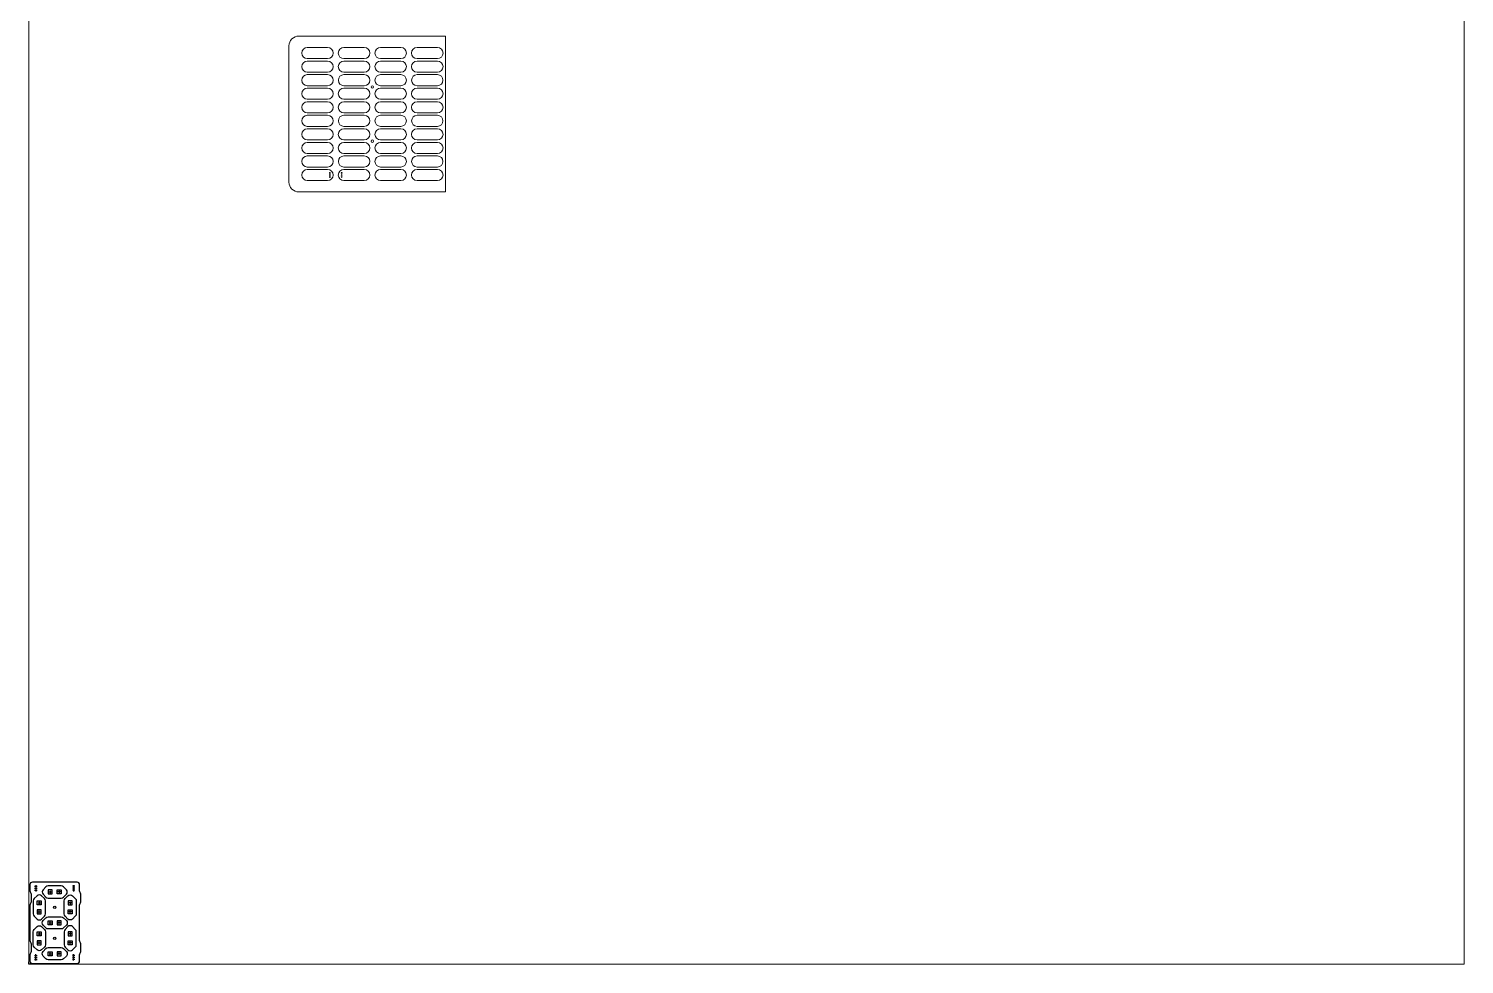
# Model space of a CAD drawing. Header units: millimetres. Extents: x 0 to 1765, y 0 to 2322.
# Drawn here: x 0 to 1765, y 0 to 1151 of the extents above; entities that cross this region are included whole.
import ezdxf

# ---------------------------------------------------------------- set-up
doc = ezdxf.new("R2010")
doc.units = ezdxf.units.MM
doc.header["$LTSCALE"] = 5
doc.layers.add('Line Med-Thin', color=6, linetype='Continuous', lineweight=13)
doc.layers.add('Line Thin - Blue', color=4, linetype='Continuous', lineweight=9)

msp = doc.modelspace()

# ---------------------------------------------------------------- linework, layer by layer
for p, q in [((7.3, 96), (10.3, 96)), ((7.3, 93.5), (10.3, 93.5)), ((7.3, 91), (10.3, 91)), ((8.8, 97.5), (8.8, 89.5)), ((25, 89), (28, 89)), ((26.5, 90.5), (26.5, 87.5)), ((39, 89), (36, 89)), ((37.5, 90.5), (37.5, 87.5)), ((56.7, 96), (53.7, 96)), ((56.7, 93.5), (53.7, 93.5)), ((56.7, 91), (53.7, 91)), ((55.2, 97.5), (55.2, 89.5)), ((11.5, 75.5), (14.5, 75.5)), ((13, 77), (13, 74)), ((52.5, 75.5), (49.5, 75.5)), ((51, 77), (51, 74)), ((11.5, 64.5), (14.5, 64.5)), ((13, 63), (13, 66)), ((52.5, 64.5), (49.5, 64.5)), ((51, 63), (51, 66)), ((11.5, 37.5), (14.5, 37.5)), ((13, 39), (13, 36)), ((25, 51), (28, 51)), ((26.5, 49.5), (26.5, 52.5)), ((39, 51), (36, 51)), ((37.5, 49.5), (37.5, 52.5)), ((52.5, 37.5), (49.5, 37.5)), ((51, 39), (51, 36)), ((11.5, 26.5), (14.5, 26.5)), ((13, 25), (13, 28)), ((52.5, 26.5), (49.5, 26.5)), ((51, 25), (51, 28)), ((0, 0), (0, 3)), ((3, 0), (0, 0)), ((7.3, 11), (10.3, 11)), ((7.3, 8.5), (10.3, 8.5)), ((7.3, 6), (10.3, 6)), ((8.8, 4.5), (8.8, 12.5)), ((25, 13), (28, 13)), ((26.5, 11.5), (26.5, 14.5)), ((39, 13), (36, 13)), ((37.5, 11.5), (37.5, 14.5)), ((56.7, 11), (53.7, 11)), ((56.7, 8.5), (53.7, 8.5)), ((56.7, 6), (53.7, 6)), ((55.2, 4.5), (55.2, 12.5))]:
    msp.add_line(p, q)
for points in [[(62.5, 72.8, -0.182676), (63.2, 74.7, 0.182676), (64, 76.7), (64, 86.3, 0.182676), (63.2, 88.3, -0.182676), (62.5, 90.2), (62.5, 98, 0.414214), (59.5, 101), (4.5, 101, 0.414214), (1.5, 98), (1.5, 90.2, 0.182676), (2.2, 88.3, -0.182676), (3, 86.3), (3, 76.7, -0.182676), (2.2, 74.7, 0.182676), (1.5, 72.8), (1.5, 29.2, 0.182676), (2.2, 27.3, -0.182676), (3, 25.3), (3, 15.7, -0.182676), (2.2, 13.7, 0.182676), (1.5, 11.8), (1.5, 4, 0.414214), (4.5, 1), (59.5, 1, 0.414214), (62.5, 4), (62.5, 11.8, -0.182676), (63.2, 13.7, 0.182676), (64, 15.7), (64, 25.3, 0.182676), (63.2, 27.3, -0.182676), (62.5, 29.2)], [(46.3, 91.8), (42.8, 95.3, 0.198912), (40, 96.5), (24, 96.5, 0.198912), (21.2, 95.3), (17.7, 91.8, 0.414214), (17.7, 86.2), (21.2, 82.7, 0.198912), (24, 81.5), (40, 81.5, 0.198912), (42.8, 82.7), (46.3, 86.2, 0.414214)], [(10.2, 84.3), (6.7, 80.8, 0.198912), (5.5, 78), (5.5, 62, 0.198912), (6.7, 59.2), (10.2, 55.7, 0.414214), (15.8, 55.7), (19.3, 59.2, 0.198912), (20.5, 62), (20.5, 78, 0.198912), (19.3, 80.8), (15.8, 84.3, 0.414214)], [(53.8, 84.3), (57.3, 80.8, -0.198912), (58.5, 78), (58.5, 62, -0.198912), (57.3, 59.2), (53.8, 55.7, -0.414214), (48.2, 55.7), (44.7, 59.2, -0.198912), (43.5, 62), (43.5, 78, -0.198912), (44.7, 80.8), (48.2, 84.3, -0.414214)], [(46.3, 48.2), (42.8, 44.7, -0.198912), (40, 43.5), (24, 43.5, -0.198912), (21.2, 44.7), (17.7, 48.2, -0.414214), (17.7, 53.8), (21.2, 57.3, -0.198912), (24, 58.5), (40, 58.5, -0.198912), (42.8, 57.3), (46.3, 53.8, -0.414214)], [(10.2, 17.7), (6.7, 21.2, -0.198912), (5.5, 24), (5.5, 40, -0.198912), (6.7, 42.8), (10.2, 46.3, -0.414214), (15.8, 46.3), (19.3, 42.8, -0.198912), (20.5, 40), (20.5, 24, -0.198912), (19.3, 21.2), (15.8, 17.7, -0.414214)], [(53.8, 17.7), (57.3, 21.2, 0.198912), (58.5, 24), (58.5, 40, 0.198912), (57.3, 42.8), (53.8, 46.3, 0.414214), (48.2, 46.3), (44.7, 42.8, 0.198912), (43.5, 40), (43.5, 24, 0.198912), (44.7, 21.2), (48.2, 17.7, 0.414214)], [(46.3, 10.2), (42.8, 6.7, -0.198912), (40, 5.5), (24, 5.5, -0.198912), (21.2, 6.7), (17.7, 10.2, -0.414214), (17.7, 15.8), (21.2, 19.3, -0.198912), (24, 20.5), (40, 20.5, -0.198912), (42.8, 19.3), (46.3, 15.8, -0.414214)]]:
    msp.add_lwpolyline(points, format="xyb", close=True)
for points in [[(24, 86.5), (29, 86.5), (29, 91.5), (24, 91.5)], [(40, 86.5), (35, 86.5), (35, 91.5), (40, 91.5)], [(15.5, 78), (15.5, 73), (10.5, 73), (10.5, 78)], [(48.5, 78), (48.5, 73), (53.5, 73), (53.5, 78)], [(15.5, 62), (15.5, 67), (10.5, 67), (10.5, 62)], [(24, 53.5), (29, 53.5), (29, 48.5), (24, 48.5)], [(40, 53.5), (35, 53.5), (35, 48.5), (40, 48.5)], [(48.5, 62), (48.5, 67), (53.5, 67), (53.5, 62)], [(15.5, 40), (15.5, 35), (10.5, 35), (10.5, 40)], [(48.5, 40), (48.5, 35), (53.5, 35), (53.5, 40)], [(15.5, 24), (15.5, 29), (10.5, 29), (10.5, 24)], [(48.5, 24), (48.5, 29), (53.5, 29), (53.5, 24)], [(24, 15.5), (29, 15.5), (29, 10.5), (24, 10.5)], [(40, 15.5), (35, 15.5), (35, 10.5), (40, 10.5)]]:
    msp.add_lwpolyline(points, close=True)
for centre in [(32, 70), (32, 32)]:
    msp.add_circle(centre, 1.5)
at = {"layer": 'Line Med-Thin'}
for points in [[(512.5, 1141.7), (332, 1141.7, 0.414214), (320, 1129.7), (320, 962, 0.414214), (332, 950), (512.5, 950)], [(512.5, 1141.7), (332, 1141.7, 0.414214), (320, 1129.7), (320, 962, 0.414214), (332, 950), (512.5, 950)], [(367.5, 1127.7), (342.5, 1127.7, 1), (342.5, 1114), (367.5, 1114, 1)], [(412.5, 1127.7), (387.5, 1127.7, 1), (387.5, 1114), (412.5, 1114, 1)], [(457.5, 1127.7), (432.5, 1127.7, 1), (432.5, 1114), (457.5, 1114, 1)], [(502.5, 1127.7), (477.5, 1127.7, 1), (477.5, 1114), (502.5, 1114, 1)], [(367.5, 1111), (342.5, 1111, 1), (342.5, 1097.3), (367.5, 1097.3, 1)], [(367.5, 1094.3), (342.5, 1094.3, 1), (342.5, 1080.7), (367.5, 1080.7, 1)], [(412.5, 1111), (387.5, 1111, 1), (387.5, 1097.3), (412.5, 1097.3, 1)], [(412.5, 1094.3), (387.5, 1094.3, 1), (387.5, 1080.7), (412.5, 1080.7, 1)], [(457.5, 1111), (432.5, 1111, 1), (432.5, 1097.3), (457.5, 1097.3, 1)], [(457.5, 1094.3), (432.5, 1094.3, 1), (432.5, 1080.7), (457.5, 1080.7, 1)], [(502.5, 1111), (477.5, 1111, 1), (477.5, 1097.3), (502.5, 1097.3, 1)], [(502.5, 1094.3), (477.5, 1094.3, 1), (477.5, 1080.7), (502.5, 1080.7, 1)], [(367.5, 1077.7), (342.5, 1077.7, 1), (342.5, 1064), (367.5, 1064, 1)], [(412.5, 1077.7), (387.5, 1077.7, 1), (387.5, 1064), (412.5, 1064, 1)], [(457.5, 1077.7), (432.5, 1077.7, 1), (432.5, 1064), (457.5, 1064, 1)], [(502.5, 1077.7), (477.5, 1077.7, 1), (477.5, 1064), (502.5, 1064, 1)], [(367.5, 1061), (342.5, 1061, 1), (342.5, 1047.3), (367.5, 1047.3, 1)], [(412.5, 1061), (387.5, 1061, 1), (387.5, 1047.3), (412.5, 1047.3, 1)], [(457.5, 1061), (432.5, 1061, 1), (432.5, 1047.3), (457.5, 1047.3, 1)], [(502.5, 1061), (477.5, 1061, 1), (477.5, 1047.3), (502.5, 1047.3, 1)], [(367.5, 1044.3), (342.5, 1044.3, 1), (342.5, 1030.7), (367.5, 1030.7, 1)], [(412.5, 1044.3), (387.5, 1044.3, 1), (387.5, 1030.7), (412.5, 1030.7, 1)], [(457.5, 1044.3), (432.5, 1044.3, 1), (432.5, 1030.7), (457.5, 1030.7, 1)], [(502.5, 1044.3), (477.5, 1044.3, 1), (477.5, 1030.7), (502.5, 1030.7, 1)], [(367.5, 1027.7), (342.5, 1027.7, 1), (342.5, 1014), (367.5, 1014, 1)], [(412.5, 1027.7), (387.5, 1027.7, 1), (387.5, 1014), (412.5, 1014, 1)], [(457.5, 1027.7), (432.5, 1027.7, 1), (432.5, 1014), (457.5, 1014, 1)], [(502.5, 1027.7), (477.5, 1027.7, 1), (477.5, 1014), (502.5, 1014, 1)], [(367.5, 1011), (342.5, 1011, 1), (342.5, 997.3), (367.5, 997.3, 1)], [(412.5, 1011), (387.5, 1011, 1), (387.5, 997.3), (412.5, 997.3, 1)], [(457.5, 1011), (432.5, 1011, 1), (432.5, 997.3), (457.5, 997.3, 1)], [(502.5, 1011), (477.5, 1011, 1), (477.5, 997.3), (502.5, 997.3, 1)], [(367.5, 994.3), (342.5, 994.3, 1), (342.5, 980.7), (367.5, 980.7, 1)], [(412.5, 994.3), (387.5, 994.3, 1), (387.5, 980.7), (412.5, 980.7, 1)], [(457.5, 994.3), (432.5, 994.3, 1), (432.5, 980.7), (457.5, 980.7, 1)], [(502.5, 994.3), (477.5, 994.3, 1), (477.5, 980.7), (502.5, 980.7, 1)], [(367.5, 977.7), (342.5, 977.7, 1), (342.5, 964), (367.5, 964, 1)], [(412.5, 977.7), (387.5, 977.7, 1), (387.5, 964), (412.5, 964, 1)], [(457.5, 977.7), (432.5, 977.7, 1), (432.5, 964), (457.5, 964, 1)], [(502.5, 977.7), (477.5, 977.7, 1), (477.5, 964), (502.5, 964, 1)]]:
    msp.add_lwpolyline(points, format="xyb", close=True, dxfattribs=at)
for centre in [(422.5, 1079.2), (422.5, 1012.5)]:
    msp.add_circle(centre, 1.5, dxfattribs=at)
at = {"layer": 'Line Thin - Blue'}
msp.add_lwpolyline([(0, 0), (1764.9, 0), (1764.9, 2322.2), (0, 2322.2)], close=True, dxfattribs=at)
for centre in [(370.2, 973.4), (370.2, 970.9), (384.8, 973.4), (384.8, 970.9), (370.2, 968.4), (384.8, 968.4)]:
    msp.add_circle(centre, 0.5, dxfattribs=at)

doc.saveas('drawing.dxf')
